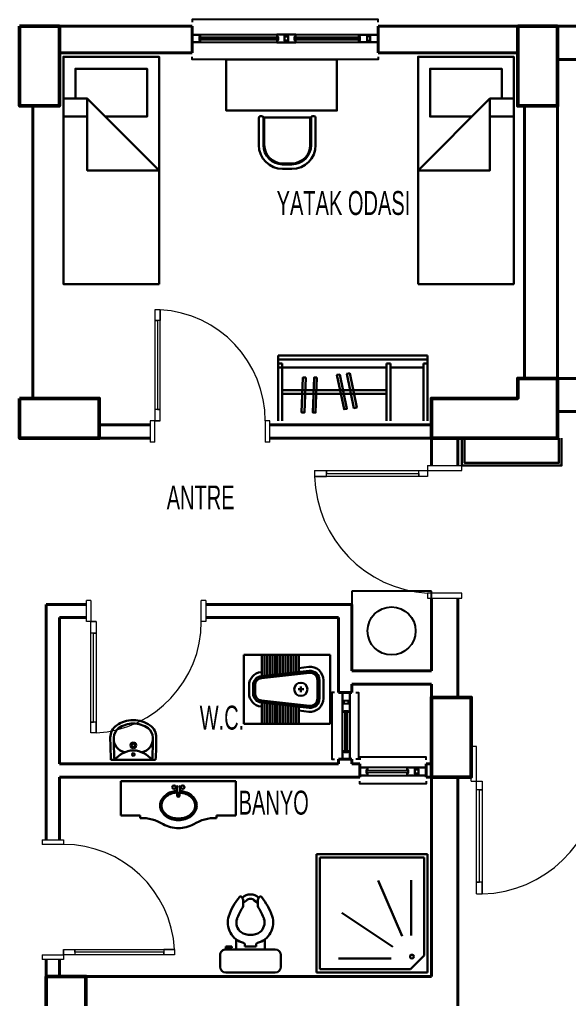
# Model space of a CAD drawing. Header units: millimetres. Extents: x 31 to 2942, y 30 to 1423.
# Drawn here: x 794 to 1207, y 687 to 1423 of the extents above; entities that cross this region are included whole.
import ezdxf

# ---------------------------------------------------------------- set-up
doc = ezdxf.new("R2010")
doc.units = ezdxf.units.MM
doc.layers.add('14_ISLAK_MEKAN_TEFRİŞ', color=134, linetype='Continuous')
for name, color, linetype, lineweight in [('CAM', 253, 'Continuous', 15), ('COLUMN4', 3, 'Continuous', 50), ('duvar_40', 45, 'Continuous', 40), ('KOLON50', 81, 'Continuous', 50), ('MERD_30', 31, 'Continuous', 30), ('PENC_25', 74, 'Continuous', 25), ('TEF', 145, 'Continuous', 30), ('yazı', 253, 'Continuous', 20)]:
    doc.layers.add(name, color=color, linetype=linetype, lineweight=lineweight)
doc.styles.add('ARIAL', font='Arial')

# ---------------------------------------------------------------- blocks, each defined once
blk = doc.blocks.new('b67')
at = {"layer": 'PENC_25', "lineweight": 20}
for p, q in [((1100.698818, 1087.627771), (1100.698818, 1083.769351)), ((1100.698818, 1087.627771), (1126.714822, 1087.627771)), ((1100.698818, 1083.769351), (1126.698818, 1083.769351)), ((1126.698818, 1083.769351), (1126.698818, 1087.627771)), ((1126.698818, 991.486192), (1100.714822, 991.486192)), ((1100.714822, 991.486192), (1100.714822, 987.627771)), ((1126.698818, 991.486192), (1100.714822, 991.486192)), ((1100.714822, 991.486192), (1100.714822, 987.627771)), ((1100.714822, 987.627771), (1126.698818, 987.627771)), ((1100.714822, 987.627771), (1126.698818, 987.627771)), ((1126.698818, 987.627771), (1126.698818, 991.486192)), ((1126.698818, 987.627771), (1126.698818, 991.486192))]:
    blk.add_line(p, q, dxfattribs=at)
at = {"layer": 'PENC_25', "lineweight": 20, "flags": 128}
for points in [[(1015.784495, 1083.769351), (1100.698818, 1083.769351), (1100.698818, 1079.324906), (1015.784495, 1079.324906), (1024.753868, 1079.324906), (1024.753868, 1083.769351), (1024.753868, 1081.547128), (1094.227877, 1081.547128), (1094.227877, 1079.324906), (1094.227877, 1083.769351)], [(1015.784495, 1083.769351), (1015.784495, 1079.324906)]]:
    blk.add_lwpolyline(points, dxfattribs=at)
at = {"layer": 'PENC_25', "lineweight": 20}
blk.add_arc((1106.272455, 1081.838284), 90.522859, 181.591029, 266.480123, dxfattribs=at)
blk = doc.blocks.new('b2')
at = {"layer": 'CAM', "flags": 128}
for points in [[(928.974255, 1409.367131), (988.036384, 1409.367131), (988.036384, 1409.867131), (928.974255, 1409.867131)], [(928.974255, 1407.867131), (988.036384, 1407.867131), (988.036384, 1408.367131), (928.974255, 1408.367131)], [(1000.93639, 1409.367131), (1049.860033, 1409.367131), (1049.860033, 1409.867131), (1000.93639, 1409.867131)], [(1000.93639, 1407.867131), (1049.860033, 1407.867131), (1049.860033, 1408.367131), (1000.93639, 1408.367131)]]:
    blk.add_lwpolyline(points, close=True, dxfattribs=at)
at = {"layer": 'PENC_25'}
for p, q in [((929.674255, 1411.867133), (1049.160033, 1411.867133)), ((1049.160033, 1405.867129), (929.674255, 1405.867129))]:
    blk.add_line(p, q, dxfattribs=at)
at = {"layer": 'PENC_25', "flags": 128}
for points in [[(1063.699032, 1421.075614), (1063.699032, 1423.075614), (923.699032, 1423.075614), (923.699032, 1421.075614)], [(1063.699032, 1395.075614), (1063.699032, 1393.158648), (923.699032, 1393.158648), (923.699032, 1395.075614)]]:
    blk.add_lwpolyline(points, dxfattribs=at)
for points in [[(929.674255, 1405.867129), (923.699032, 1405.867129), (923.699032, 1411.867133), (929.674255, 1411.867133), (929.674255, 1409.867131), (928.974255, 1409.867131), (928.974255, 1407.867131), (929.674255, 1407.867131)], [(929.474255, 1406.067129), (923.874252, 1406.067129), (923.874252, 1411.667133), (929.474255, 1411.667133), (929.474255, 1410.067131), (928.774255, 1410.067131), (928.774255, 1407.667131), (929.474255, 1407.667131)], [(987.136384, 1409.367131), (988.036384, 1409.367131), (988.036384, 1408.367131), (987.136384, 1408.367131)], [(987.336384, 1405.867129), (995.336388, 1405.867129), (995.336388, 1407.367131), (993.336386, 1407.367131), (993.336386, 1411.867133), (987.336384, 1411.867133), (987.336384, 1409.867131), (988.036384, 1409.867131), (988.036384, 1407.867131), (987.336384, 1407.867131)], [(987.536384, 1406.067129), (995.136388, 1406.067129), (995.136388, 1407.167131), (993.136386, 1407.167131), (993.136386, 1411.667133), (987.536384, 1411.667133), (987.536384, 1410.067131), (988.236384, 1410.067131), (988.236384, 1407.667131), (987.536384, 1407.667131)], [(1001.63639, 1411.867133), (993.636386, 1411.867133), (993.636386, 1410.367131), (995.636388, 1410.367131), (995.636388, 1405.867129), (1001.63639, 1405.867129), (1001.63639, 1407.867131), (1000.93639, 1407.867131), (1000.93639, 1409.867131), (1001.63639, 1409.867131)], [(1001.43639, 1411.667133), (993.836386, 1411.667133), (993.836386, 1410.567131), (995.836388, 1410.567131), (995.836388, 1406.067129), (1001.43639, 1406.067129), (1001.43639, 1407.667131), (1000.73639, 1407.667131), (1000.73639, 1410.067131), (1001.43639, 1410.067131)], [(1049.160033, 1411.867133), (1057.37425, 1411.867133), (1057.37425, 1410.367131), (1055.374249, 1410.367131), (1055.374249, 1405.867129), (1049.160033, 1405.867129), (1049.160033, 1407.867131), (1049.860033, 1407.867131), (1049.860033, 1409.867131), (1049.160033, 1409.867131)], [(1049.360033, 1411.667133), (1057.17425, 1411.667133), (1057.17425, 1410.567131), (1055.174249, 1410.567131), (1055.174249, 1406.067129), (1049.360033, 1406.067129), (1049.360033, 1407.667131), (1050.060033, 1407.667131), (1050.060033, 1410.067131), (1049.360033, 1410.067131)], [(1063.699032, 1405.867129), (1055.674249, 1405.867129), (1055.674249, 1407.367131), (1057.67425, 1407.367131), (1057.67425, 1411.867133), (1063.699032, 1411.867133), (1063.699032, 1408.867131)], [(1063.274252, 1406.067129), (1055.874249, 1406.067129), (1055.874249, 1407.167131), (1057.87425, 1407.167131), (1057.87425, 1411.667133), (1063.274252, 1411.667133), (1063.274252, 1410.067131), (1063.274252, 1407.667131)]]:
    blk.add_lwpolyline(points, close=True, dxfattribs=at)
blk = doc.blocks.new('b3')
at = {"layer": 'PENC_25', "lineweight": 20}
for p, q in [((899.545794, 1204.743134), (895.545794, 1204.743134)), ((899.545794, 1121.075614), (892.073216, 1121.075614)), ((892.073216, 1121.075614), (892.073216, 1105.075614)), ((895.545794, 1105.075614), (895.545794, 1121.075614)), ((978.600638, 1121.075563), (978.600637, 1105.075563)), ((982.073216, 1121.075563), (978.600638, 1121.075563)), ((982.073216, 1105.075563), (982.073216, 1121.075563)), ((895.545794, 1105.075614), (892.073216, 1105.075614)), ((982.073216, 1105.075614), (978.600637, 1105.075614))]:
    blk.add_line(p, q, dxfattribs=at)
at = {"layer": 'PENC_25', "lineweight": 20, "flags": 128}
blk.add_lwpolyline([(895.545794, 1204.79902), (895.545794, 1121.075614), (899.545794, 1121.075614), (899.545794, 1204.79902), (899.545794, 1196.726584), (895.545794, 1196.726584), (897.545794, 1196.726584), (897.545794, 1129.637517), (899.545794, 1129.637517), (895.545794, 1129.637517)], dxfattribs=at)
at = {"layer": 'PENC_25', "lineweight": 20}
blk.add_arc((894.798548, 1121.075614), 83.80209, 359.992273, 86.752553, dxfattribs=at)
blk = doc.blocks.new('b13')
at = {"layer": 'PENC_25', "lineweight": 20}
for p, q in [((847.455046, 986.075614), (843.982468, 986.075614)), ((843.982468, 970.075614), (843.982468, 986.075614)), ((847.455046, 986.075614), (847.455046, 970.075614)), ((930.50989, 970.075666), (930.50989, 986.075666)), ((933.982468, 986.075614), (930.50989, 986.075614)), ((933.982468, 986.075666), (933.982468, 970.075666)), ((851.455046, 970.075614), (843.982468, 970.075614)), ((933.982468, 970.075666), (930.50989, 970.075666)), ((851.455046, 886.408095), (847.455046, 886.408095))]:
    blk.add_line(p, q, dxfattribs=at)
at = {"layer": 'PENC_25', "lineweight": 20, "flags": 128}
blk.add_lwpolyline([(847.455046, 886.352209), (847.455046, 970.075614), (851.455046, 970.075614), (851.455046, 886.352209), (851.455046, 894.424645), (847.455046, 894.424645), (849.455046, 894.424645), (849.455046, 961.513712), (851.455046, 961.513712), (847.455046, 961.513712)], dxfattribs=at)
at = {"layer": 'PENC_25', "lineweight": 20}
blk.add_arc((846.7078, 970.075614), 83.80209, 273.247447, 0.007727, dxfattribs=at)
blk = doc.blocks.new('b14')
at = {"layer": 'CAM', "flags": 128}
for points in [[(1038.490335, 871.916012), (1038.490335, 902.80179), (1038.990335, 902.80179), (1038.990335, 871.916012)], [(1039.990335, 871.916012), (1039.990335, 902.80179), (1040.490335, 902.80179), (1040.490335, 871.916012)]]:
    blk.add_lwpolyline(points, close=True, dxfattribs=at)
at = {"layer": 'PENC_25'}
for p, q in [((1036.490333, 902.10179), (1036.490333, 872.616012)), ((1042.490336, 872.616012), (1042.490336, 902.10179))]:
    blk.add_line(p, q, dxfattribs=at)
at = {"layer": 'PENC_25', "flags": 128}
for points in [[(1030.698818, 916.640789), (1028.781851, 916.640789), (1028.781851, 866.640789), (1030.698818, 866.640789)], [(1046.698818, 916.640789), (1048.698818, 916.640789), (1048.698818, 866.640789), (1046.698818, 866.640789)]]:
    blk.add_lwpolyline(points, dxfattribs=at)
for points in [[(1036.490333, 916.640789), (1036.490333, 908.616006), (1037.990335, 908.616006), (1037.990335, 910.616007), (1042.490336, 910.616007), (1042.490336, 916.640789), (1039.490335, 916.640789)], [(1036.690333, 916.216009), (1036.690333, 908.816006), (1037.790335, 908.816006), (1037.790335, 910.816007), (1042.290336, 910.816007), (1042.290336, 916.216009), (1040.690335, 916.216009), (1038.290335, 916.216009)], [(1042.490336, 902.10179), (1042.490336, 910.316007), (1040.990335, 910.316007), (1040.990335, 908.316006), (1036.490333, 908.316006), (1036.490333, 902.10179), (1038.490335, 902.10179), (1038.490335, 902.80179), (1040.490335, 902.80179), (1040.490335, 902.10179)], [(1042.290336, 902.30179), (1042.290336, 910.116007), (1041.190335, 910.116007), (1041.190335, 908.116006), (1036.690333, 908.116006), (1036.690333, 902.30179), (1038.290335, 902.30179), (1038.290335, 903.00179), (1040.690335, 903.00179), (1040.690335, 902.30179)], [(1036.490333, 872.616012), (1036.490333, 866.640789), (1042.490336, 866.640789), (1042.490336, 872.616012), (1040.490335, 872.616012), (1040.490335, 871.916012), (1038.490335, 871.916012), (1038.490335, 872.616012)], [(1036.690333, 872.416012), (1036.690333, 866.816009), (1042.290336, 866.816009), (1042.290336, 872.416012), (1040.690335, 872.416012), (1040.690335, 871.716012), (1038.290335, 871.716012), (1038.290335, 872.416012)]]:
    blk.add_lwpolyline(points, close=True, dxfattribs=at)
blk = doc.blocks.new('b_15')
at = {"layer": 'CAM', "flags": 128}
for points in [[(1055.106633, 858.284098), (1085.992411, 858.284098), (1085.992411, 857.784098), (1055.106633, 857.784098)], [(1055.106633, 856.784098), (1085.992411, 856.784098), (1085.992411, 856.284098), (1055.106633, 856.284098)]]:
    blk.add_lwpolyline(points, close=True, dxfattribs=at)
at = {"layer": 'PENC_25'}
for p, q in [((1085.292411, 860.284099), (1055.806633, 860.284099)), ((1055.806633, 854.284096), (1085.292411, 854.284096))]:
    blk.add_line(p, q, dxfattribs=at)
at = {"layer": 'PENC_25', "flags": 128}
for points in [[(1099.83141, 866.075614), (1099.83141, 867.992581), (1049.83141, 867.992581), (1049.83141, 866.075614)], [(1099.83141, 850.075614), (1099.83141, 848.075614), (1049.83141, 848.075614), (1049.83141, 850.075614)]]:
    blk.add_lwpolyline(points, dxfattribs=at)
for points in [[(1055.806633, 860.284099), (1049.83141, 860.284099), (1049.83141, 854.284096), (1055.806633, 854.284096), (1055.806633, 856.284098), (1055.106633, 856.284098), (1055.106633, 858.284098), (1055.806633, 858.284098)], [(1055.606633, 860.084099), (1050.00663, 860.084099), (1050.00663, 854.484096), (1055.606633, 854.484096), (1055.606633, 856.084098), (1054.906633, 856.084098), (1054.906633, 858.484098), (1055.606633, 858.484098)], [(1085.292411, 854.284096), (1093.506628, 854.284096), (1093.506628, 855.784098), (1091.506627, 855.784098), (1091.506627, 860.284099), (1085.292411, 860.284099), (1085.292411, 858.284098), (1085.992411, 858.284098), (1085.992411, 856.284098), (1085.292411, 856.284098)], [(1085.492411, 854.484096), (1093.306628, 854.484096), (1093.306628, 855.584098), (1091.306627, 855.584098), (1091.306627, 860.084099), (1085.492411, 860.084099), (1085.492411, 858.484098), (1086.192411, 858.484098), (1086.192411, 856.084098), (1085.492411, 856.084098)], [(1099.83141, 860.284099), (1091.806627, 860.284099), (1091.806627, 858.784098), (1093.806628, 858.784098), (1093.806628, 854.284096), (1099.83141, 854.284096), (1099.83141, 857.284098)], [(1099.406631, 860.084099), (1092.006627, 860.084099), (1092.006627, 858.984098), (1094.006628, 858.984098), (1094.006628, 854.484096), (1099.406631, 854.484096), (1099.406631, 856.084098), (1099.406631, 858.484098)]]:
    blk.add_lwpolyline(points, close=True, dxfattribs=at)
blk = doc.blocks.new('b18')
at = {"layer": 'PENC_25', "lineweight": 20}
for p, q in [((810.699124, 805.892141), (826.699124, 805.892141)), ((810.699175, 805.892141), (810.699175, 802.419563)), ((826.699124, 805.892141), (826.699124, 802.419563)), ((826.699124, 802.419563), (810.699124, 802.419563)), ((826.699175, 723.364719), (826.699175, 715.892141)), ((910.366695, 723.364719), (910.366695, 719.364719)), ((810.699175, 719.364719), (826.699175, 719.364719)), ((810.699175, 719.364719), (810.699175, 715.892141)), ((826.699175, 715.892141), (810.699175, 715.892141))]:
    blk.add_line(p, q, dxfattribs=at)
at = {"layer": 'PENC_25', "lineweight": 20, "flags": 128}
blk.add_lwpolyline([(910.422581, 719.364719), (826.699175, 719.364719), (826.699175, 723.364719), (910.422581, 723.364719), (902.350145, 723.364719), (902.350145, 719.364719), (902.350145, 721.364719), (835.261078, 721.364719), (835.261078, 723.364719), (835.261078, 719.364719)], dxfattribs=at)
at = {"layer": 'PENC_25', "lineweight": 20}
blk.add_arc((826.699175, 718.617473), 83.80209, 3.247447, 90.007727, dxfattribs=at)
blk = doc.blocks.new('b31')
at = {"layer": 'duvar_40', "linetype": 'ByBlock'}
for p, q in [((1133.699175, 873.075614), (1133.699007, 873.075614)), ((1233.699007, 873.075614), (1233.682809, 873.075614)), ((1133.699175, 853.075614), (1133.699007, 853.075614))]:
    blk.add_line(p, q, dxfattribs=at)
at = {"layer": 'PENC_25', "lineweight": 20}
for p, q in [((1133.699007, 850.075614), (1133.699007, 876.091618)), ((1137.557427, 876.075614), (1133.699007, 876.075614)), ((1137.557427, 850.075614), (1137.557427, 876.075614)), ((1229.840586, 876.075614), (1229.840586, 850.091618)), ((1233.699007, 876.075614), (1229.840586, 876.075614)), ((1229.840586, 876.075614), (1229.840586, 850.091618)), ((1233.699007, 876.075614), (1229.840586, 876.075614)), ((1233.699007, 850.091618), (1233.699007, 876.075614)), ((1233.699007, 850.091618), (1233.699007, 876.075614)), ((1133.699007, 850.075614), (1137.557427, 850.075614)), ((1229.840586, 850.091618), (1233.699007, 850.091618)), ((1229.840586, 850.091618), (1233.699007, 850.091618))]:
    blk.add_line(p, q, dxfattribs=at)
at = {"layer": 'PENC_25', "lineweight": 20, "flags": 128}
for points in [[(1137.557427, 765.161291), (1137.557427, 850.075614), (1142.001872, 850.075614), (1142.001872, 765.161291), (1142.001872, 774.130665), (1137.557427, 774.130665), (1139.779649, 774.130665), (1139.779649, 843.604673), (1142.001872, 843.604673), (1137.557427, 843.604673)], [(1137.557427, 765.161291), (1142.001872, 765.161291)]]:
    blk.add_lwpolyline(points, dxfattribs=at)
at = {"layer": 'PENC_25', "lineweight": 20}
blk.add_arc((1139.488493, 855.649251), 90.522859, 271.591029, 356.480123, dxfattribs=at)
blk = doc.blocks.new('DSFXGFXCG')
at = {"layer": 'TEF'}
for p, q in [((377098.808513, -154785.321599), (377033.808513, -154785.321599)), ((377033.808513, -154785.321599), (377033.808513, -154837.321599)), ((377047.336997, -154785.321599), (377047.336997, -154801.31786)), ((377049.336997, -154785.321599), (377049.336997, -154801.103575)), ((377051.336997, -154785.321599), (377051.336997, -154800.889289)), ((377053.336997, -154785.321599), (377053.336997, -154800.675003)), ((377055.336997, -154785.321599), (377055.336997, -154800.460718)), ((377057.336997, -154785.321599), (377057.336997, -154800.246432)), ((377059.336997, -154785.321599), (377059.336997, -154800.032146)), ((377061.336997, -154785.321599), (377061.336997, -154799.81786)), ((377063.336997, -154785.321599), (377063.336997, -154799.603575)), ((377065.336997, -154785.321599), (377065.336997, -154799.389289)), ((377067.336997, -154785.321599), (377067.336997, -154799.175003)), ((377069.336997, -154785.321599), (377069.336997, -154798.960718)), ((377071.336997, -154785.321599), (377071.336997, -154798.746432)), ((377073.336997, -154785.321599), (377073.336997, -154798.532146)), ((377075.336997, -154785.321599), (377075.336997, -154798.31786)), ((377098.808513, -154837.321599), (377098.808513, -154785.321599)), ((377083.062781, -154797.490098), (377047.062781, -154801.347241)), ((377082.743182, -154794.50717), (377075.336997, -154795.30069)), ((377047.336997, -154798.30069), (377046.743182, -154798.364313)), ((377083.222581, -154798.981562), (377047.222581, -154802.838704)), ((377089.308513, -154811.321599), (377089.308513, -154804.450262)), ((377090.808513, -154811.321599), (377090.808513, -154804.450262)), ((377093.808513, -154811.321599), (377093.808513, -154804.450262)), ((377037.808513, -154811.321599), (377037.808513, -154808.307405)), ((377037.808513, -154811.321599), (377037.808513, -154814.335794)), ((377040.808513, -154811.321599), (377040.808513, -154808.307405)), ((377040.808513, -154811.321599), (377040.808513, -154814.335794)), ((377042.308513, -154811.321599), (377042.308513, -154808.307405)), ((377042.308513, -154811.321599), (377042.308513, -154814.335794)), ((377074.664774, -154811.321599), (377078.952251, -154811.321599)), ((377076.808513, -154813.465338), (377076.808513, -154809.177861)), ((377089.308513, -154811.321599), (377089.308513, -154818.192936)), ((377090.808513, -154811.321599), (377090.808513, -154818.192936)), ((377093.808513, -154811.321599), (377093.808513, -154818.192936)), ((377047.336997, -154824.342508), (377046.743182, -154824.278885)), ((377083.062781, -154825.153101), (377047.062781, -154821.295958)), ((377083.222581, -154823.661637), (377047.222581, -154819.804494)), ((377047.336997, -154837.321599), (377047.336997, -154821.325338)), ((377049.336997, -154837.321599), (377049.336997, -154821.539624)), ((377051.336997, -154837.321599), (377051.336997, -154821.753909)), ((377053.336997, -154837.321599), (377053.336997, -154821.968195)), ((377055.336997, -154837.321599), (377055.336997, -154822.182481)), ((377057.336997, -154837.321599), (377057.336997, -154822.396767)), ((377059.336997, -154837.321599), (377059.336997, -154822.611052)), ((377061.336997, -154837.321599), (377061.336997, -154822.825338)), ((377063.336997, -154837.321599), (377063.336997, -154823.039624)), ((377065.336997, -154837.321599), (377065.336997, -154823.253909)), ((377067.336997, -154837.321599), (377067.336997, -154823.468195)), ((377069.336997, -154837.321599), (377069.336997, -154823.682481)), ((377071.336997, -154837.321599), (377071.336997, -154823.896767)), ((377073.336997, -154837.321599), (377073.336997, -154824.111052)), ((377075.336997, -154837.321599), (377075.336997, -154824.325338)), ((377082.743182, -154828.136028), (377075.336997, -154827.342508)), ((377033.808513, -154837.321599), (377098.808513, -154837.321599))]:
    blk.add_line(p, q, dxfattribs=at)
blk.add_circle((377076.808513, -154811.321599), 5, dxfattribs=at)
for centre, radius, start, end in [((377083.808513, -154804.450262), 10, 0, 96.115504), ((377083.808513, -154804.450262), 7, 0, 96.115504), ((377047.808513, -154808.307405), 10, 96.115504, 180), ((377047.808513, -154808.307405), 7, 96.115504, 180), ((377047.808513, -154808.307405), 5.5, 96.115504, 180), ((377083.808513, -154804.450262), 5.5, 0, 96.115504), ((377047.808513, -154814.335794), 10, 180, 263.884496), ((377047.808513, -154814.335794), 7, 180, 263.884496), ((377047.808513, -154814.335794), 5.5, 180, 263.884496), ((377083.808513, -154818.192936), 10, 263.884496, 0), ((377083.808513, -154818.192936), 7, 263.884496, 0), ((377083.808513, -154818.192936), 5.5, 263.884496, 0)]:
    blk.add_arc(centre, radius, start, end, dxfattribs=at)
blk = doc.blocks.new('YAT80')
at = {"flags": 128}
blk.add_lwpolyline([(80, -190), (80, 0), (0, 0), (0, -190)], close=True, dxfattribs=at)
for points in [[(35, -50), (70, -50), (70, -10), (10, -10), (10, -35)], [(0, -35), (20, -35), (80, -95), (20, -95), (20, -35)], [(0, -50), (20, -50)]]:
    blk.add_lwpolyline(points, dxfattribs=at)
blk = doc.blocks.new('KSDLFGD')
at = {"layer": 'TEF'}
for p, q in [((134866.600126, -16275.379659), (134817.296422, -16275.379659)), ((134817.296422, -16275.379659), (134817.296422, -16387.673889)), ((134820.330496, -16275.379659), (134820.330496, -16387.673889)), ((134823.36457, -16278.413733), (134823.36457, -16275.379659)), ((134866.600126, -16278.413733), (134823.36457, -16278.413733)), ((134826.398644, -16278.413733), (134826.398644, -16303.170751)), ((134826.398644, -16279.260006), (134826.398644, -16303.170751)), ((134866.600126, -16303.170751), (134823.36457, -16303.170751)), ((134823.36457, -16303.170751), (134823.36457, -16306.204826)), ((134866.600126, -16306.204826), (134823.36457, -16306.204826)), ((134826.398644, -16306.204826), (134826.398644, -16387.673889)), ((134843.524714, -16306.204826), (134843.524714, -16384.639815)), ((134846.159498, -16306.204826), (134846.159498, -16384.639815)), ((134866.600126, -16384.639815), (134823.36457, -16384.639815)), ((134823.36457, -16384.639815), (134823.36457, -16387.673889)), ((134866.600126, -16387.673889), (134817.296422, -16387.673889))]:
    blk.add_line(p, q, dxfattribs=at)
at = {"layer": 'TEF', "flags": 128}
for points in [[(134830.684838, -16333.87928), (134856.481654, -16328.519177), (134856.928555, -16330.669996), (134831.131739, -16336.030099), (134830.684838, -16333.87928)], [(134831.563103, -16341.348265), (134857.359919, -16335.988161), (134857.80682, -16338.138981), (134832.010003, -16343.499084), (134831.563103, -16341.348265)], [(134834.00058, -16358.506893), (134860.327309, -16359.560359), (134860.239476, -16361.75536), (134833.912747, -16360.701894), (134834.00058, -16358.506893)], [(134834.00058, -16366.867322), (134860.327309, -16367.920787), (134860.239476, -16370.115788), (134833.912747, -16369.062323), (134834.00058, -16366.867322)]]:
    blk.add_lwpolyline(points, dxfattribs=at)
blk = doc.blocks.new('kjnknlnkldfldf')
at = {"layer": 'TEF'}
for p, q in [((57632.193034, 10880.081809), (57609.471988, 10880.081809)), ((57632.193034, 10876.248476), (57609.471988, 10876.248476)), ((57633.726368, 10878.548476), (57633.726368, 10877.781809)), ((57632.471988, 10875.481809), (57609.471988, 10875.481809)), ((57632.471988, 10837.148476), (57632.471988, 10875.481809)), ((57589.538655, 10860.148476), (57589.538655, 10852.481809)), ((57593.371988, 10860.148476), (57593.371988, 10852.481809)), ((57594.138655, 10860.148476), (57594.138655, 10852.481809)), ((57609.471988, 10837.148476), (57632.471988, 10837.148476)), ((57609.471988, 10836.381809), (57632.193034, 10836.381809)), ((57633.726368, 10834.848476), (57633.726368, 10834.081809)), ((57609.471988, 10832.548476), (57632.193034, 10832.548476))]:
    blk.add_line(p, q, dxfattribs=at)
at = {"layer": 'TEF', "flags": 128}
blk.add_lwpolyline([(57681.15439, 10907.269677), (57638.249906, 10907.269677), (57638.249906, 10814.747063), (57681.15439, 10814.747063)], close=True, dxfattribs=at)
for points in [[(57620.268413, 10875.481809), (57620.268413, 10876.248476)], [(57620.268413, 10836.381809), (57620.268413, 10837.148476)]]:
    blk.add_lwpolyline(points, dxfattribs=at)
at = {"layer": 'TEF'}
for centre, radius, start, end in [((57609.471988, 10860.148476), 19.933333, 90, 180), ((57609.471988, 10860.148476), 16.1, 90, 180), ((57632.193034, 10878.548476), 1.533333, 0, 90), ((57632.193034, 10877.781809), 1.533333, 270, 0), ((57609.471988, 10860.148476), 15.333333, 90, 180), ((57609.471988, 10852.481809), 19.933333, 180, 270), ((57609.471988, 10852.481809), 16.1, 180, 270), ((57609.471988, 10852.481809), 15.333333, 180, 270), ((57632.193034, 10834.848476), 1.533333, 0, 90), ((57632.193034, 10834.081809), 1.533333, 270, 0)]:
    blk.add_arc(centre, radius, start, end, dxfattribs=at)
blk = doc.blocks.new('dskfg')
at = {"layer": 'TEF'}
for p, q in [((1215856.528473, -318229.918806), (1215773.095581, -318229.918806)), ((1215773.095581, -318229.918806), (1215773.095581, -318319.065619)), ((1215785.855479, -318232.470786), (1215775.64756, -318242.678704)), ((1215853.976494, -318232.470786), (1215785.855479, -318232.470786)), ((1215853.976494, -318232.470786), (1215853.976494, -318316.513639)), ((1215856.528473, -318229.918806), (1215856.528473, -318319.065619)), ((1215800.364342, -318240.469987), (1215839.967264, -318240.432428)), ((1215775.64756, -318242.678704), (1215775.64756, -318316.513639)), ((1215799.170199, -318249.316257), (1215837.604301, -318274.896069)), ((1215785.249544, -318257.640822), (1215785.249544, -318299.410344)), ((1215792.228825, -318257.33448), (1215810.121579, -318299.078176)), ((1215856.528473, -318319.065619), (1215773.095581, -318319.065619)), ((1215775.64756, -318316.513639), (1215853.976494, -318316.513639))]:
    blk.add_line(p, q, dxfattribs=at)
for start_param, end_param in [(3.9269908172, 7.0685834708), (0.7853981639, 3.9269908175)]:
    blk.add_ellipse((1215784.74697, -318241.896823), major_axis=(-1.015044, 1.015044), ratio=1, start_param=start_param, end_param=end_param, dxfattribs=at)
blk = doc.blocks.new('çkjngnşdglklşdf')
at = {"layer": 'TEF'}
for p, q in [((58786.602195, 10215.567112), (58786.602195, 10193.34489)), ((58786.602195, 10215.567112), (58826.602195, 10215.567112)), ((58826.602195, 10215.567112), (58826.602195, 10082.233779)), ((58783.581508, 10193.34489), (58786.602195, 10193.34489)), ((58783.581508, 10193.34489), (58786.602195, 10193.34489)), ((58809.266347, 10150.332367), (58819.836119, 10150.687359)), ((58809.266347, 10150.332367), (58819.836119, 10150.687359)), ((58818.271886, 10150.864855), (58818.271886, 10152.107326)), ((58818.271886, 10150.864855), (58818.271886, 10152.107326)), ((58820.479696, 10150.598611), (58820.479696, 10151.92983)), ((58820.479696, 10150.598611), (58820.479696, 10151.92983)), ((58809.266347, 10147.468523), (58819.836119, 10147.113532)), ((58809.266347, 10147.468523), (58819.836119, 10147.113532)), ((58818.271886, 10146.936036), (58818.271886, 10145.693565)), ((58818.271886, 10146.936036), (58818.271886, 10145.693565)), ((58820.479696, 10147.20228), (58820.479696, 10145.871061)), ((58820.479696, 10147.20228), (58820.479696, 10145.871061)), ((58786.602195, 10104.456001), (58783.581508, 10104.456001)), ((58786.602195, 10104.456001), (58783.581508, 10104.456001)), ((58786.602195, 10104.456001), (58786.602195, 10082.233779)), ((58786.602195, 10082.233779), (58826.602195, 10082.233779))]:
    blk.add_line(p, q, dxfattribs=at)
at = {"layer": 'TEF', "flags": 128}
for points in [[(58814.954942, 10151.809831, 0.04853), (58813.887345, 10156.964525, 0.085783), (58810.494739, 10163.604566, 0.10607), (58804.833408, 10168.52947, 0.126822), (58798.222205, 10170.233779, 0.126822), (58791.611001, 10168.52947, 0.10607), (58785.94967, 10163.604566, 0.085783), (58782.557064, 10156.964525, 0.075445), (58781.333316, 10148.900445, 0.075445), (58782.557064, 10140.836366, 0.085783), (58785.94967, 10134.196325, 0.10607), (58791.611001, 10129.271421, 0.126822), (58798.222205, 10127.567112, 0.126822), (58804.833408, 10129.271421, 0.105479), (58810.469612, 10134.162903, 0.091386), (58813.881148, 10140.31928, 0.05171), (58814.9877, 10145.81623, 0.05171)], [(58814.954942, 10151.809831, 0.04853), (58813.887345, 10156.964525, 0.085783), (58810.494739, 10163.604566, 0.10607), (58804.833408, 10168.52947, 0.126822), (58798.222205, 10170.233779, 0.126822), (58791.611001, 10168.52947, 0.10607), (58785.94967, 10163.604566, 0.085783), (58782.557064, 10156.964525, 0.075445), (58781.333316, 10148.900445, 0.075445), (58782.557064, 10140.836366, 0.085783), (58785.94967, 10134.196325, 0.10607), (58791.611001, 10129.271421, 0.126822), (58798.222205, 10127.567112, 0.126822), (58804.833408, 10129.271421, 0.105479), (58810.469612, 10134.162903, 0.091386), (58813.881148, 10140.31928, 0.05171), (58814.9877, 10145.81623, 0.05171)], [(58813.187377, 10151.619546, 0.04853), (58812.189605, 10156.437105, 0.085783), (58809.072517, 10162.537899, 0.10607), (58803.973935, 10166.973257, 0.126822), (58798.222205, 10168.456001, 0.126822), (58792.470474, 10166.973257, 0.10607), (58787.371892, 10162.537899, 0.085783), (58784.254804, 10156.437105, 0.075445), (58783.111094, 10148.900445, 0.075445), (58784.254804, 10141.363786, 0.085783), (58787.371892, 10135.262991, 0.10607), (58792.470474, 10130.827634, 0.126822), (58798.222205, 10129.34489, 0.126822), (58803.973935, 10130.827634, 0.10607), (58809.072517, 10135.262991, 0.091652), (58812.189605, 10140.866621, 0.051517), (58813.217993, 10145.985433, 0.046971)], [(58813.187377, 10151.619546, 0.04853), (58812.189605, 10156.437105, 0.085783), (58809.072517, 10162.537899, 0.10607), (58803.973935, 10166.973257, 0.126822), (58798.222205, 10168.456001, 0.126822), (58792.470474, 10166.973257, 0.10607), (58787.371892, 10162.537899, 0.085783), (58784.254804, 10156.437105, 0.075445), (58783.111094, 10148.900445, 0.075445), (58784.254804, 10141.363786, 0.085783), (58787.371892, 10135.262991, 0.10607), (58792.470474, 10130.827634, 0.126822), (58798.222205, 10129.34489, 0.126822), (58803.973935, 10130.827634, 0.10607), (58809.072517, 10135.262991, 0.091652), (58812.189605, 10140.866621, 0.051517), (58813.217993, 10145.985433, 0.046971)]]:
    blk.add_lwpolyline(points, format="xyb", dxfattribs=at)
at = {"layer": 'TEF'}
for centre in [(58819.621103, 10153.971032), (58819.621103, 10153.971032), (58819.621103, 10143.829859), (58819.621103, 10143.829859)]:
    blk.add_circle(centre, 2.041202, dxfattribs=at)
for centre, radius, start, end in [((58739.196745, 10190.821615), 44.45643, 327.106454, 3.253764), ((58739.196745, 10190.821615), 44.45643, 327.106454, 3.253764), ((58810.327136, 10148.783486), 38.245793, 152.102729, 179.824784), ((58809.808095, 10149.006886), 1.431919, 112.230732, 182.424419), ((58809.808095, 10149.006886), 1.431919, 112.230732, 182.424419), ((58819.294371, 10149.361878), 1.431919, 357.575581, 67.769268), ((58819.294371, 10149.361878), 1.431919, 357.575581, 67.769268), ((58810.327136, 10149.017404), 38.245793, 180.175216, 207.897271), ((58809.808095, 10148.794005), 1.431919, 177.575581, 247.769268), ((58809.808095, 10148.794005), 1.431919, 177.575581, 247.769268), ((58819.294371, 10148.439013), 1.431919, 292.230732, 2.424419), ((58819.294371, 10148.439013), 1.431919, 292.230732, 2.424419), ((58739.196745, 10106.979275), 44.45643, 356.746236, 32.893546)]:
    blk.add_arc(centre, radius, start, end, dxfattribs=at)
blk = doc.blocks.new('LAV60')
for p in [(-29.2, 0), (29.2, 0)]:
    blk.add_line(p, (0, 0))
for centre, radius, start, end in [((1.524505, 21.219782), 33.623052, 219.131926, 267.401257), ((-1.524505, 21.219782), 33.623052, 272.598743, 320.868074), ((469.934198, -29.411768), 500, 176.627713, 179.95958), ((-7.572617, -27.695218), 18.04026, 100.951922, 184.147602), ((469.934198, -29.411768), 495.5, 176.597051, 179.95958), ((0, -7), 1.75, 90, 270), ((0, -7), 1.75, 270, 90), ((7.572617, -27.695218), 18.04026, 355.852398, 79.048078), ((-469.934198, -29.411768), 495.5, 0.04042, 3.402949), ((-469.934198, -29.411768), 500, 0.04042, 3.372287), ((0, -19), 3.75, 90, 270), ((0, -19), 2.3, 90, 270), ((0, -19), 3.75, 270, 90), ((0, -19), 2.3, 270, 90), ((-10.565682, -29.072795), 19.5, 179.95958, 234.056843), ((-10.565682, -29.072795), 15, 179.95958, 234.056843), ((10.565682, -29.072795), 15, 305.943157, 0.04042), ((10.565682, -29.072795), 19.5, 305.943157, 0.04042), ((0, -14.5), 37.5, 234.056843, 270), ((0, -14.5), 33, 234.056843, 270), ((0, -14.5), 33, 270, 305.943157), ((0, -14.5), 37.5, 270, 305.943157)]:
    blk.add_arc(centre, radius, start, end)
blk = doc.blocks.new('ö_nklnlşfdndfnşnklm')
at = {"layer": 'TEF'}
for p, q in [((55887.708381, 10361.082379), (55841.99727, 10361.082379)), ((55836.619492, 10355.704601), (55836.619492, 10344.949046)), ((55893.086159, 10344.949046), (55893.086159, 10355.704601)), ((55841.99727, 10339.571268), (55887.708381, 10339.571268)), ((55851.408381, 10330.160157), (55851.408381, 10339.571268)), ((55878.29727, 10330.160157), (55878.29727, 10339.571268)), ((55886.363937, 10338.226823), (55886.363937, 10339.571268)), ((55887.708381, 10339.571268), (55887.708381, 10336.882379)), ((55859.475048, 10336.882379), (55859.475048, 10334.8249)), ((55870.230603, 10336.882379), (55859.475048, 10336.882379)), ((55870.230603, 10334.8249), (55870.230603, 10336.882379)), ((55882.330603, 10336.882379), (55882.330603, 10338.226823)), ((55882.330603, 10338.226823), (55886.363937, 10338.226823)), ((55887.708381, 10336.882379), (55882.330603, 10336.882379)), ((55858.130603, 10298.077512), (55858.130603, 10294.591908)), ((55861.283094, 10294.045599), (55858.130603, 10296.382189)), ((55868.422557, 10294.045599), (55871.575048, 10296.382189)), ((55871.575048, 10298.077512), (55871.575048, 10294.692432))]:
    blk.add_line(p, q, dxfattribs=at)
for centre, radius, start, end in [((55841.99727, 10355.704601), 5.377778, 90, 180), ((55887.708381, 10355.704601), 5.377778, 0, 90), ((55841.99727, 10344.949046), 5.377778, 180, 270), ((55887.708381, 10344.949046), 5.377778, 270, 0), ((55863.105048, 10314.699046), 19.387056, 103.883364, 198.183653), ((55858.130603, 10334.8249), 1.344444, 283.883364, 0), ((55871.575048, 10334.8249), 1.344444, 180, 256.116636), ((55866.600603, 10314.699046), 19.387056, 341.816347, 76.116636), ((55863.105048, 10314.699046), 11.320389, 127.108298, 198.183653), ((55864.852826, 10309.675938), 16.450886, 57.797266, 122.202734), ((55866.600603, 10314.699046), 11.320389, 341.816347, 52.891702), ((55901.825048, 10328.815712), 52.526624, 199.440035, 212.062492), ((55827.880603, 10328.815712), 52.526624, 327.937508, 340.559965), ((55901.825048, 10328.815712), 60.593291, 199.440035, 218.734582), ((55827.880603, 10328.815712), 60.593291, 321.334991, 340.559965), ((55852.752826, 10294.591908), 5.377778, 315.060102, 0), ((55852.752826, 10298.077512), 5.377778, 0, 32.062492), ((55864.852826, 10297.445341), 4.929629, 223.602819, 316.397181), ((55876.952826, 10298.077512), 5.377778, 147.937508, 180), ((55876.952826, 10294.692432), 5.377778, 180, 225.837529), ((55855.607813, 10291.742904), 1.344444, 218.734582, 315.060102), ((55864.852826, 10298.789786), 10.307407, 223.602819, 316.397181), ((55874.142821, 10291.799051), 1.344444, 225.837529, 321.334991)]:
    blk.add_arc(centre, radius, start, end, dxfattribs=at)

msp = doc.modelspace()

# ---------------------------------------------------------------- linework, layer by layer
at = {"layer": '14_ISLAK_MEKAN_TEFRİŞ'}
for p, q in [((1103.698819, 993.075614), (1043.698819, 993.075614)), ((1043.698819, 993.075614), (1043.698819, 933.075614)), ((1103.698819, 933.075614), (1103.698819, 993.075614)), ((1043.698819, 933.075614), (1103.698819, 933.075614))]:
    msp.add_line(p, q, dxfattribs=at)
msp.add_circle((1073.698819, 963.075614), 18.080866, dxfattribs=at)
at = {"layer": 'COLUMN4', "color": 3, "flags": 128}
for points in [[(793.69906, 1418.075614), (823.69912, 1418.075614), (823.69912, 1358.075493), (793.69906, 1358.075493)], [(1168.699, 1418.075614), (1198.699061, 1418.075614), (1198.699061, 1358.075493), (1168.699, 1358.075493)], [(1168.699, 1153.07545), (1168.699, 1138.075643), (1103.699092, 1138.075643), (1103.699092, 1108.075731), (1198.699061, 1108.075731), (1198.699061, 1153.07545)], [(793.69906, 1138.075345), (853.699032, 1138.075345), (853.699032, 1108.075731), (793.69906, 1108.075731)], [(1103.699092, 913.07556), (1133.699004, 913.07556), (1133.699004, 853.075438), (1103.699092, 853.075438)], [(813.6991, 703.075581), (843.699161, 703.075581), (843.699161, 643.075459), (813.6991, 643.075459)]]:
    msp.add_lwpolyline(points, close=True, dxfattribs=at)
at = {"layer": 'duvar_40', "linetype": 'ByBlock'}
for p, q in [((823.699032, 1418.075614), (923.699032, 1418.075614)), ((1063.699032, 1418.075614), (1168.699032, 1418.075614)), ((1198.699032, 1418.075614), (1388.699032, 1418.075614)), ((823.699032, 1398.075614), (923.699032, 1398.075614)), ((1063.699032, 1398.075614), (1168.699032, 1398.075614)), ((1198.699032, 1393.075614), (1388.699032, 1393.075614)), ((803.699032, 1358.075614), (803.699032, 1138.075614)), ((1173.699032, 1358.075614), (1173.699032, 1153.075732)), ((1198.699032, 1358.075614), (1198.699032, 1153.075732)), ((1198.699032, 1153.075732), (1248.699032, 1153.075732)), ((1198.699032, 1128.075732), (1248.699032, 1128.075732)), ((853.699032, 1118.075614), (892.073216, 1118.075614)), ((982.073216, 1118.075614), (1103.698818, 1118.075614)), ((853.699032, 1108.075614), (892.073216, 1108.075614)), ((982.073216, 1108.075614), (1103.698818, 1108.075614)), ((1103.698818, 1108.075614), (1103.698818, 1087.627771)), ((1123.698818, 1108.075614), (1123.698818, 1087.627771)), ((1103.698818, 987.627771), (1103.698818, 933.075614)), ((1123.698818, 987.627771), (1123.698818, 913.075614)), ((843.982468, 983.075614), (813.698818, 983.075614)), ((813.698818, 983.075614), (813.698953, 805.892141)), ((1043.698818, 983.075614), (933.982468, 983.075614)), ((1043.698818, 933.075614), (1043.698818, 983.075614)), ((843.982468, 973.075614), (823.698826, 973.075614)), ((823.698826, 973.075614), (823.69891, 863.075614)), ((1033.698818, 973.075614), (933.982468, 973.075614)), ((1033.698818, 916.640789), (1033.698818, 973.075614)), ((1103.698818, 933.075614), (1043.698818, 933.075614)), ((1103.698818, 923.075614), (1043.698818, 923.075614)), ((1043.698818, 916.640789), (1043.698818, 923.075614)), ((1103.698818, 923.075614), (1103.699175, 913.075614)), ((1033.698818, 863.075614), (823.69891, 863.075614)), ((1033.698818, 863.075614), (1033.698818, 866.640789)), ((1043.698818, 863.075614), (1043.698818, 866.640789)), ((1049.83141, 863.075614), (1043.698818, 863.075614)), ((1103.699175, 863.075614), (1099.83141, 863.075614)), ((1049.83141, 853.075614), (823.699175, 853.075614)), ((823.699175, 853.075614), (823.699175, 805.892141)), ((1103.699175, 853.075614), (1099.83141, 853.075614)), ((1103.699032, 703.075614), (1103.699175, 853.075614)), ((1123.699032, 573.075614), (1123.699032, 853.075614)), ((813.699022, 715.892141), (813.699032, 703.075614)), ((823.699175, 715.892141), (823.699175, 703.075614)), ((843.699032, 703.075614), (1103.699032, 703.075614))]:
    msp.add_line(p, q, dxfattribs=at)
at = {"layer": 'duvar_40', "ltscale": 20, "flags": 128}
for points in [[(923.699032, 1398.075614), (923.699032, 1418.075614)], [(1063.699032, 1398.075614), (1063.699032, 1418.075614)], [(1033.698818, 916.640789), (1043.698818, 916.640789)], [(1033.698818, 866.640789), (1043.698818, 866.640789)], [(1049.83141, 863.075614), (1049.83141, 853.075614)], [(1099.83141, 863.075614), (1099.83141, 853.075614)]]:
    msp.add_lwpolyline(points, dxfattribs=at)
at = {"layer": 'KOLON50', "flags": 128}
for points in [[(793.699032, 1418.075614), (793.699032, 1358.075614), (823.699032, 1358.075614), (823.699032, 1418.075614), (793.699032, 1418.075614)], [(1168.699032, 1418.075614), (1168.699032, 1358.075614), (1198.699032, 1358.075614), (1198.699032, 1418.075614), (1168.699032, 1418.075614)], [(793.699032, 1138.075614), (793.699032, 1108.075614), (853.699032, 1108.075614), (853.699032, 1138.075614), (793.699032, 1138.075614)], [(1103.699175, 853.075614), (1133.699175, 853.075614), (1133.699175, 913.075614), (1103.699175, 913.075614), (1103.699175, 853.075614)], [(813.699032, 703.075614), (813.699032, 643.131703), (843.699032, 643.131703), (843.699032, 703.075614), (813.699032, 703.075614)]]:
    msp.add_lwpolyline(points, dxfattribs=at)
at = {"layer": 'KOLON50', "linetype": 'ByBlock', "flags": 128}
msp.add_lwpolyline([(1198.699032, 1138.075614), (1198.699032, 1153.075732), (1168.699032, 1153.075732), (1168.699032, 1138.075614), (1103.698818, 1138.075614), (1103.698818, 1108.075614), (1198.699032, 1108.075614)], close=True, dxfattribs=at)
at = {"layer": 'MERD_30', "linetype": 'ByBlock', "flags": 128}
for points in [[(1201.699049, 1108.075656), (1201.699049, 1087.531582), (1126.709572, 1087.531582), (1126.709572, 1108.075656)], [(1199.699049, 1108.075656), (1199.699049, 1089.531582), (1128.709572, 1089.531582), (1128.709572, 1108.075656)]]:
    msp.add_lwpolyline(points, dxfattribs=at)
at = {"layer": 'PENC_25', "flags": 128}
for points in [[(923.699032, 1411.867133), (923.699032, 1405.867129), (923.699032, 1405.867129)], [(1063.699032, 1411.867133), (1063.699032, 1405.867129)], [(1042.490336, 916.640789), (1036.490333, 916.640789)], [(1042.490336, 866.640789), (1036.490333, 866.640789), (1036.490333, 866.640789)], [(1049.83141, 854.284096), (1049.83141, 860.284099), (1049.83141, 860.284099)], [(1099.83141, 854.284096), (1099.83141, 860.284099)]]:
    msp.add_lwpolyline(points, close=True, dxfattribs=at)

# ---------------------------------------------------------------- block references
for name in ['b2', 'b3', 'b67', 'b13', 'b14', 'b31', 'b_15', 'b18']:
    msp.add_blockref(name, (0, 0))
at = {"layer": 'PENC_25', "linetype": 'ByBlock'}
msp.add_blockref('DSFXGFXCG', (-376071.367328, 155730.47169), dxfattribs=at)
at = {"layer": 'TEF', "linetype": 'ByBlock', "yscale": 0.9, "zscale": 0.9}
for p, xscale in [((826.699049, 1395.0756), 0.9), ((1165.699049, 1395.075656), -0.9)]:
    msp.add_blockref('YAT80', p, dxfattribs=dict(at, xscale=xscale))
at = {"layer": 'TEF', "linetype": 'ByBlock'}
for name, p, xscale, yscale, zscale, rotation in [('kjnknlnkldfldf', (10765.8678, -50519.880263), 0.9, 0.9, 0.9, 90), ('çkjngnşdglklşdf', (-5663.246424, -37269.562569), -0.648, 0.648, 0.648, 270), ('ö_nklnlşfdndfnşnklm', (46218.044551, 9098.552383), 0.81, 0.81, 0.81, 180)]:
    msp.add_blockref(name, p, dxfattribs=dict(at, xscale=xscale, yscale=yscale, zscale=zscale, rotation=rotation))
at = {"layer": 'TEF'}
for name, p, rotation in [('KSDLFGD', (17376.078494, 135987.675782), 270), ('dskfg', (1216873.794632, -317523.84315), 180)]:
    msp.add_blockref(name, p, dxfattribs=dict(at, rotation=rotation))
at = {"layer": 'TEF', "xscale": 0.576, "yscale": 0.576, "zscale": 0.576, "rotation": 180}
msp.add_blockref('LAV60', (879.318147, 866.075656), dxfattribs=at)

# ---------------------------------------------------------------- texts
at = {"layer": 'yazı', "style": 'ARIAL', "width": 0.6}
for s, p in [('YATAK ODASI', (987.177419, 1276.058924)), ('ANTRE', (904.446235, 1054.49644)), ('W.C.', (929.291749, 888.840685)), ('BANYO', (958.578451, 824.896014))]:
    msp.add_text(s, height=18, dxfattribs=at).set_placement(p)

doc.saveas('drawing.dxf')
